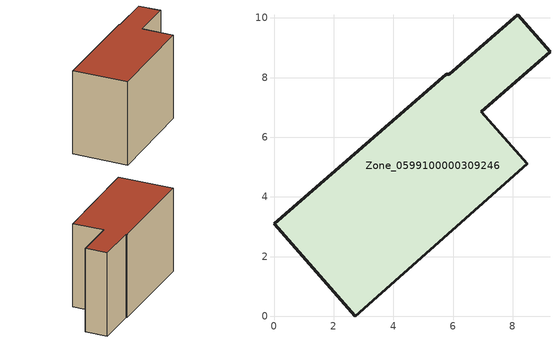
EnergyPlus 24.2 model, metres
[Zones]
Zone_0599100000309246
 floor ground (C_G): 5.77,8.12 5.87,8.11 8.17,10.11 9.25,8.87 6.95,6.86 8.49,5.11 2.72,0 0,3.11 z0
 wall outside (C_F): 8.49,5.11 6.95,6.86 9.25,8.87 8.17,10.11 5.87,8.11 5.77,8.12 0,3.11 2.72,0 8.49,5.11 z0:6.34
 roof outside (C_R): 6.95,6.86 9.25,8.87 8.17,10.11 5.87,8.11 5.77,8.12 0,3.11 2.72,0 8.49,5.11 z6.34
[BUILDING]
Pand.0599100000309246: North Axis=0; Terrain=City; Loads Convergence Tolerance Value=0.04; Temperature Convergence Tolerance Value=0.4; Solar Distribution=FullExterior; Maximum Number of Warmup Days=25; Minimum Number of Warmup Days=1
[Site:Location]
Rotterdam.The.Hague.AP_ZH_NLD Design_Conditions: Latitude=51.96; Longitude=4.45; Time Zone=1; Elevation=-4.5
[SITE:GROUNDTEMPERATURE:BUILDINGSURFACE]
18, 18, 18, 18, 18, 18, 18, 18, 18, 18, 18, 18
[MATERIAL] Thermal Absorptance=0.9; Solar Absorptance=0.7; Visible Absorptance=0.7
Name | Roughness | Thickness | Conductivity | Density | Specific Heat
G.TI.1946 | MediumSmooth | 0.15 | 1 | 540 | 1210
F.TI.1946 | Rough | 0.3 | 0.857143 | 1920 | 840
R.TI.1946 | MediumRough | 0.2 | 0.1 | 1500 | 1000
[CONSTRUCTION]
C_G: G.TI.1946
C_F: F.TI.1946
C_R: R.TI.1946
[ZONE]
Zone_0599100000309246: Type=1; Multiplier=1; Ceiling Height=Autocalculate; Volume=Autocalculate; Floor Area=autocalculate; Part of Total Floor Area=Yes
[ZONEINFILTRATION:DESIGNFLOWRATE]
Infil_Zone_0599100000309246: Zone or ZoneList or Space or SpaceList=Zone_0599100000309246; Schedule=AlwaysOn; Design Flow Rate Calculation Method=Flow/Area; Flow Rate per Floor Area=0.003; Constant Term Coefficient=1; Temperature Term Coefficient=0; Velocity Term Coefficient=0; Velocity Squared Term Coefficient=0
[HVACTEMPLATE:ZONE:IDEALLOADSAIRSYSTEM]
Zone_0599100000309246: Maximum Heating Supply Air Temperature=50; Minimum Cooling Supply Air Temperature=13; Maximum Heating Supply Air Humidity Ratio=0.0156; Minimum Cooling Supply Air Humidity Ratio=0.0077; Heating Limit=NoLimit; Cooling Limit=NoLimit; Dehumidification Control Type=ConstantSensibleHeatRatio; Cooling Sensible Heat Ratio=0.7; Dehumidification Setpoint=60; Humidification Control Type=None; Humidification Setpoint=30; Outdoor Air Method=None; Outdoor Air Flow Rate per Person=0.00944; Outdoor Air Flow Rate per Zone Floor Area=0; Outdoor Air Flow Rate per Zone=0; Demand Controlled Ventilation Type=None; Outdoor Air Economizer Type=NoEconomizer; Heat Recovery Type=None; Sensible Heat Recovery Effectiveness=0.7; Latent Heat Recovery Effectiveness=0.65
[ZONECONTROL:THERMOSTAT]
ThermostatControl_Zone_0599100000309246: Zone or ZoneList=Zone_0599100000309246; Control Type Schedule=DualSetpointControlType; Control 1=Thermostat_Zone_0599100000309246; Temperature Difference Between Cutout And Setpoint=0
[THERMOSTATSETPOINT:DUALSETPOINT]
Thermostat_Zone_0599100000309246: Heating Setpoint Temperature Schedule=HeatingSetpoint_Zone_0599100000309246; Cooling Setpoint Temperature Schedule=CoolingSetpoint_Zone_0599100000309246
[SCHEDULE:COMPACT]
HeatingSetpoint_Zone_0599100000309246: Through: 12/31, For: AllDays, Until: 24:00, 21
CoolingSetpoint_Zone_0599100000309246: Through: 12/31, For: AllDays, Until: 24:00, 24
DualSetpointControlType: Through: 12/31, For: AllDays, Until: 24:00, 4
AlwaysOn: Through: 12/31, For: AllDays, Until: 24:00, 1
